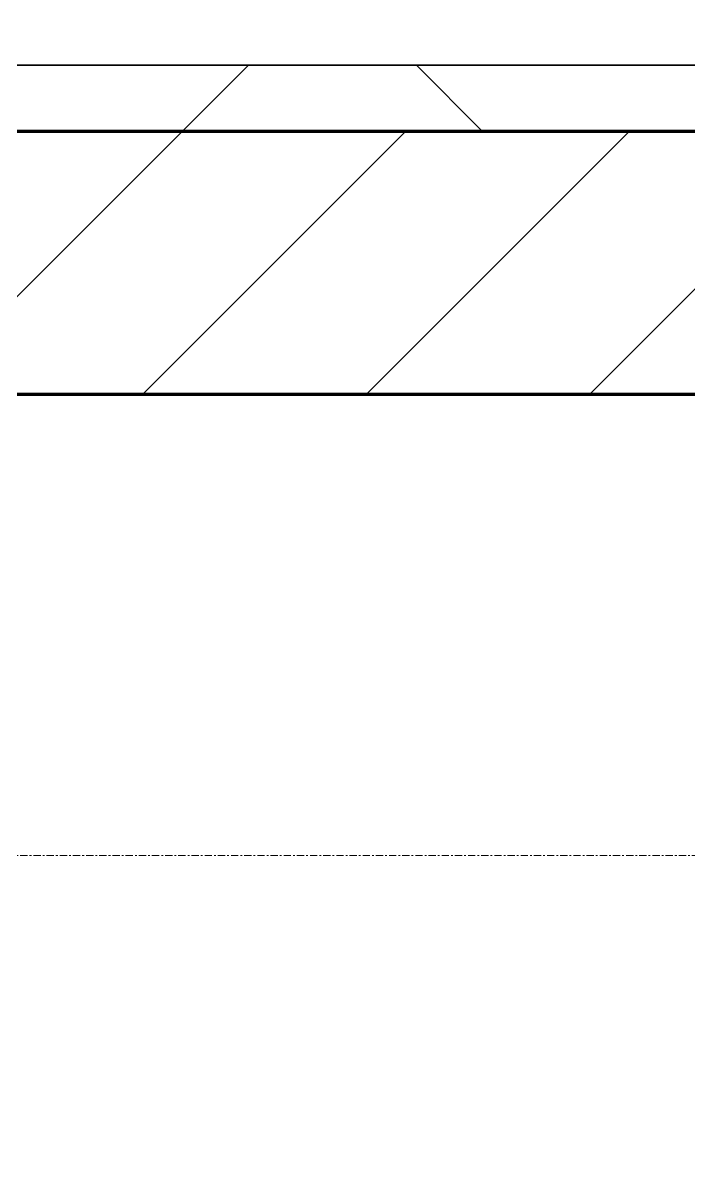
# Model space of a CAD drawing. Header units: millimetres. Extents: x -726012 to -647389, y -20772 to 18805.
# Drawn here: x -691785 to -691279, y 3336 to 4211 of the extents above; entities that cross this region are included whole.
import ezdxf
from ezdxf.xclip import XClip

# ---------------------------------------------------------------- set-up
doc = ezdxf.new("R2010")
doc.units = ezdxf.units.MM
doc.header["$XCLIPFRAME"] = 0
doc.linetypes.add('DPA_Grid _ Level 100', pattern=[10, 5.5, -1.6, 1.3, -1.6])
for name, color, linetype, lineweight in [('A-GLAZ-CURT', 2, 'Continuous', 9), ('A-WALL', 5, 'Continuous', 35), ('A-WALL-FNSH', 2, 'Continuous', 35), ('A-WALL-PATT', 1, 'Continuous', 35), ('S-GRID', 251, 'Continuous', 9)]:
    doc.layers.add(name, color=color, linetype=linetype, lineweight=lineweight)
doc.layers.add('A11_ALU.SOLID SHEET', color=2, linetype='Continuous')

# ---------------------------------------------------------------- blocks, each defined once
blk = doc.blocks.new('PPLS-PP19_Custom Tile Pattern - Custom Tile Pattern-V174-4233-01 ENLARGED MULTI-PURPOSE LEVEL - REFLECTED CEILING PLAN - SHEET 4')
at = {"layer": 'A-GLAZ-CURT'}
for p, q in [((-300, 0), (300, 0)), ((300, 0), (-300, 0)), ((195.99, 0), (213.31, 0)), ((213.31, 0), (195.99, 0)), ((230.06, 0), (300, 0)), ((-300, -50), (300, -50)), ((300, -50), (-300, -50))]:
    blk.add_line(p, q, dxfattribs=at)
for points, knots in [([(27.89, 0), (29.09, 0), (33.4, 0), (48.37, 0), (71.92, 0), (100.05, 0), (114.82, 0), (124.14, 0)], [-147.777612, -147.777612, -147.777612, -147.777612, -135.792042, -118.513713, -97.899267, -63.759246, -40.495809, -40.495809, -40.495809, -40.495809]), ([(136.44, 0), (121.66, 0), (86.93, 0), (51.16, 0), (31.18, 0)], [-106.750556, -106.750556, -106.750556, -106.750556, -59.610984, 0, 0, 0, 0]), ([(168.37, 0), (167.68, 0), (162.47, 0), (147.02, 0), (109.77, 0), (76.86, 0), (57.82, 0), (46.51, 0), (41.18, 0), (36.02, 0), (35.54, 0), (35.54, 0)], [-543.375029, -543.375029, -543.375029, -543.375029, -530.793311, -458.593899, -401.860199, -357.622665, -341.267687, -334.000314, -326.15566, -319.318397, -317.489778, -317.489778, -317.489778, -317.489778]), ([(114.39, 0), (114.2, 0), (112.08, 0), (105.42, 0), (92.38, 0), (85.59, 0), (74.4, 0), (63.52, 0), (57.96, 0), (55.83, 0)], [-8148.58938, -8148.58938, -8148.58938, -8148.58938, -8105.191388, -7723.759874, -7531.75727, -7135.649961, -6924.452779, -6738.82075, -6609.40342, -6609.40342, -6609.40342, -6609.40342]), ([(55.84, 0), (65.45, 0), (88.63, 0), (111.21, 0), (124.17, 0)], [-375.815744, -375.815744, -375.815744, -375.815744, -346.313304, -305.63997, -305.63997, -305.63997, -305.63997]), ([(56.29, 0), (57.66, 0), (68.56, 0), (95.91, 0), (116.07, 0), (123.84, 0), (124.22, 0)], [-292.458861, -292.458861, -292.458861, -292.458861, -287.17622, -249.500363, -194.761443, -191.852235, -191.852235, -191.852235, -191.852235]), ([(103.09, 0), (101.08, 0), (86.31, 0), (70.44, 0), (56.91, 0), (56.36, 0)], [-375.435014, -375.435014, -375.435014, -375.435014, -369.147452, -330.153101, -328.505637, -328.505637, -328.505637, -328.505637]), ([(94.4, 0), (94.4, 0), (94.64, 0), (99.11, 0), (108.97, 0), (120.79, 0), (139.94, 0), (163.31, 0), (183.41, 0), (191.14, 0), (192.31, 0)], [-2348.345796, -2348.345796, -2348.345796, -2348.345796, -2310.419338, -2233.599744, -2052.234781, -1843.028543, -1530.39897, -1095.004608, -529.74427, -397.682353, -397.682353, -397.682353, -397.682353]), ([(124.11, 0), (123.18, 0), (121.54, 0), (114.96, 0), (108.04, 0), (103.09, 0)], [-27.957927, -27.957927, -27.957927, -27.957927, -22.807238, -15.488593, 0, 0, 0, 0]), ([(124.05, 0), (122.91, 0), (118.24, 0), (114.23, 0), (111.98, 0), (105.66, 0), (105.23, 0), (105.23, 0)], [-9520.983381, -9520.983381, -9520.983381, -9520.983381, -9453.21225, -9220.200448, -9012.77275, -8966.157302, -8929.495943, -8929.495943, -8929.495943, -8929.495943]), ([(105.26, 0), (105.52, 0), (111.01, 0), (112.65, 0), (113.59, 0)], [-8920.561005, -8920.561005, -8920.561005, -8920.561005, -8814.835624, -8577.462505, -8577.462505, -8577.462505, -8577.462505]), ([(129.02, 0), (129.02, 0), (126.33, 0), (124.77, 0), (124.16, 0)], [-35.386604, -35.386604, -35.386604, -35.386604, -31.430235, -28.048593, -28.048593, -28.048593, -28.048593]), ([(157.9, 0), (156.77, 0), (151.67, 0), (143.29, 0), (134.04, 0), (127.63, 0), (124.9, 0), (124.16, 0)], [-10292.955006, -10292.955006, -10292.955006, -10292.955006, -10098.273015, -9847.788484, -9677.714971, -9567.007022, -9523.289616, -9523.289616, -9523.289616, -9523.289616]), ([(124.81, 0), (125.17, 0), (126.85, 0), (128.63, 0), (128.95, 0)], [-39.939895, -39.939895, -39.939895, -39.939895, -39.050993, -35.895543, -35.895543, -35.895543, -35.895543]), ([(124.99, 0), (129.26, 0), (133.78, 0), (138.28, 0), (138.53, 0)], [-304.787593, -304.787593, -304.787593, -304.787593, -291.370682, -290.5735, -290.5735, -290.5735, -290.5735]), ([(128.58, 0), (128.8, 0), (130.16, 0), (139.26, 0), (152.67, 0), (161.24, 0), (162.19, 0), (162.75, 0)], [-633.326174, -633.326174, -633.326174, -633.326174, -627.736123, -618.981161, -602.094757, -592.980799, -581.414464, -581.414464, -581.414464, -581.414464]), ([(137.1, 0), (136, 0), (133.64, 0), (129.87, 0), (129.11, 0)], [-670.405967, -670.405967, -670.405967, -670.405967, -651.020627, -640.742133, -640.742133, -640.742133, -640.742133]), ([(192.39, 0), (192.31, 0), (189.39, 0), (183.13, 0), (171, 0), (161.95, 0), (161.28, 0), (158.35, 0), (157.85, 0), (157.77, 0)], [-11579.574382, -11579.574382, -11579.574382, -11579.574382, -11565.880756, -11105.624034, -10839.086983, -10768.332124, -10666.779182, -10580.760289, -10550.278881, -10550.278881, -10550.278881, -10550.278881]), ([(300, 0), (286.53, 0), (254.22, 0), (207.11, 0), (177.41, 0), (159.34, 0), (158.33, 0), (158.3, 0)], [-285.253232, -285.253232, -285.253232, -285.253232, -244.693688, -187.987675, -143.776725, -129.632772, -123.352749, -123.352749, -123.352749, -123.352749]), ([(159.07, 0), (159.13, 0), (160.84, 0), (165.21, 0), (174.15, 0), (183.35, 0), (191.2, 0), (192.13, 0)], [-115.643202, -115.643202, -115.643202, -115.643202, -114.681583, -87.660824, -65.295536, -41.623857, -38.547734, -38.547734, -38.547734, -38.547734]), ([(162.75, 0), (165.4, 0), (170.91, 0), (172.61, 0), (172.61, 0)], [-111.264224, -111.264224, -111.264224, -111.264224, -56.742688, -19.085662, -19.085662, -19.085662, -19.085662]), ([(192.49, 0), (187.15, 0), (180.45, 0), (174.27, 0), (169.67, 0), (168.99, 0)], [-8528.864621, -8528.864621, -8528.864621, -8528.864621, -8253.978395, -8152.463617, -8069.855175, -8069.855175, -8069.855175, -8069.855175]), ([(215.22, 0), (214.62, 0), (210.55, 0), (203.98, 0), (187.54, 0), (175.3, 0), (169.49, 0)], [-203.825446, -203.825446, -203.825446, -203.825446, -198.527383, -184.406837, -162.427601, -142.916156, -142.916156, -142.916156, -142.916156]), ([(171.51, 0), (176.48, 0), (193.23, 0), (201.73, 0), (208.81, 0), (213.9, 0), (241.96, 0), (266.73, 0), (281.71, 0), (291.71, 0), (296.52, 0), (297.86, 0), (298.09, 0)], [-7971.819559, -7971.819559, -7971.819559, -7971.819559, -7784.112253, -7606.717214, -7289.299508, -7042.621073, -6582.165592, -6068.460911, -5766.029927, -5566.724884, -5280.360606, -5199.253518, -5199.253518, -5199.253518, -5199.253518]), ([(172.07, 0), (177.66, 0), (187.87, 0), (201.08, 0), (207.47, 0), (213.96, 0), (215.11, 0)], [-255.364076, -255.364076, -255.364076, -255.364076, -237.955587, -223.92608, -215.862851, -208.75215, -208.75215, -208.75215, -208.75215]), ([(192.49, 0), (196.66, 0), (209.7, 0), (219.42, 0), (230.06, 0)], [-38.157525, -38.157525, -38.157525, -38.157525, -24.459831, 0, 0, 0, 0]), ([(192.58, 0), (193.36, 0), (194.19, 0), (194.69, 0), (194.79, 0)], [-387.148622, -387.148622, -387.148622, -387.148622, -295.064701, -265.121568, -265.121568, -265.121568, -265.121568]), ([(247.1, 0), (246.76, 0), (245.04, 0), (238.34, 0), (226.56, 0), (221.1, 0), (206.3, 0), (196.39, 0), (192.81, 0)], [-9649.085549, -9649.085549, -9649.085549, -9649.085549, -9581.591397, -9406.094246, -9221.510254, -9016.44624, -8717.832359, -8534.334697, -8534.334697, -8534.334697, -8534.334697]), ([(300, 0), (288.22, 0), (262, 0), (230.43, 0), (219.94, 0), (219.02, 0)], [-12528.858583, -12528.858583, -12528.858583, -12528.858583, -11905.454923, -11162.864862, -10856.732305, -10856.732305, -10856.732305, -10856.732305]), ([(219.9, 0), (220.86, 0), (227.84, 0), (242.06, 0), (246.54, 0), (246.96, 0)], [-10670.940496, -10670.940496, -10670.940496, -10670.940496, -10511.382485, -9925.173265, -9834.877357, -9834.877357, -9834.877357, -9834.877357]), ([(284.76, 0), (284.76, 0), (285.09, 0), (287.47, 0), (293.59, 0), (297.76, 0), (300, 0)], [-4110.630118, -4110.630118, -4110.630118, -4110.630118, -4053.389046, -3959.664717, -3862.421465, -3746.95702, -3746.95702, -3746.95702, -3746.95702]), ([(297.38, 0), (295.84, 0), (291.62, 0), (285.38, 0), (284.87, 0)], [-4803.172655, -4803.172655, -4803.172655, -4803.172655, -4358.271401, -4143.037883, -4143.037883, -4143.037883, -4143.037883])]:
    blk.add_open_spline(points, degree=3, knots=knots, dxfattribs=at)
for points in [[(125.26, 0), (129.84, 0), (132.71, 0), (134.6, 0)], [(168.74, 0), (168.74, 0), (169.81, 0), (171.51, 0)], [(193.8, 0), (193.42, 0), (192.99, 0), (192.51, 0)], [(195.11, 0), (194.91, 0), (194.44, 0), (193.8, 0)]]:
    blk.add_open_spline(points, degree=3, dxfattribs=at)
blk = doc.blocks.new('PPLS-PP19_Custom Tile Pattern - Custom Tile Pattern-V175-4233-01 ENLARGED MULTI-PURPOSE LEVEL - REFLECTED CEILING PLAN - SHEET 4')
at = {"layer": 'A-GLAZ-CURT'}
for p, q in [((-300, 0), (300, 0)), ((300, 0), (-300, 0)), ((-293.07, 0), (-275.75, 0)), ((-275.75, 0), (-293.07, 0)), ((-222.32, 0), (-205, 0)), ((-205, 0), (-222.32, 0)), ((-300, -50), (300, -50)), ((300, -50), (-300, -50))]:
    blk.add_line(p, q, dxfattribs=at)
at = {"layer": 'A-GLAZ-CURT', "flags": 128}
for points in [[(-300, 0), (-291.56, 0), (-283.3, 0), (-275.2, 0), (-267.26, 0), (-259.45, 0), (-251.77, 0), (-244.2, 0), (-236.74, 0), (-229.36, 0), (-222.06, 0), (-214.83, 0), (-207.71, 0), (-200.76, 0), (-194.02, 0), (-187.54, 0), (-181.38, 0), (-175.58, 0), (-170.25, 0), (-165.64, 0), (-162.01, 0), (-159.53, 0), (-157.46, 0), (-154.52, 0), (-149.42, 0), (-141.84, 0), (-132.81, 0), (-126.08, 0)], [(-202.58, 0), (-209.04, 0), (-215.73, 0), (-222.63, 0), (-229.72, 0), (-236.97, 0), (-244.39, 0), (-251.96, 0), (-259.67, 0), (-267.51, 0), (-275.48, 0), (-283.55, 0), (-291.73, 0), (-300, 0)], [(-134.17, 0), (-140.03, 0), (-145.5, 0), (-150.63, 0), (-155.53, 0), (-160.27, 0), (-164.95, 0), (-169.65, 0), (-174.47, 0), (-179.49, 0), (-184.81, 0), (-190.44, 0), (-196.37, 0), (-202.5, 0)], [(-125.17, 0), (-128.55, 0), (-134.16, 0)]]:
    blk.add_lwpolyline(points, dxfattribs=at)
at = {"layer": 'A-GLAZ-CURT'}
for points, knots in [([(-300, 0), (-284.65, 0), (-236.57, 0), (-174.61, 0), (-129.95, 0), (-110.8, 0), (-99.5, 0), (-91.46, 0)], [-5323.127839, -5323.127839, -5323.127839, -5323.127839, -4502.809032, -2700.551212, -1002.059161, -460.363443, 0, 0, 0, 0]), ([(-203.34, 0), (-206.9, 0), (-231.18, 0), (-262.56, 0), (-294.48, 0), (-300, 0)], [-15377.048371, -15377.048371, -15377.048371, -15377.048371, -15131.813646, -13729.592194, -13439.944408, -13439.944408, -13439.944408, -13439.944408]), ([(-202.51, 0), (-203.53, 0), (-215.33, 0), (-232.01, 0), (-255.22, 0), (-262.59, 0), (-264.9, 0), (-265.4, 0)], [-1451.974767, -1451.974767, -1451.974767, -1451.974767, -1400.429864, -858.079193, -543.655514, -208.940337, 0, 0, 0, 0]), ([(-258.6, 0), (-257.91, 0), (-254.26, 0), (-241.25, 0), (-225.99, 0), (-213.1, 0), (-206.06, 0), (-202.73, 0), (-202.5, 0)], [-5722.54675, -5722.54675, -5722.54675, -5722.54675, -5657.471696, -5413.335975, -5017.494783, -4832.723979, -4666.091899, -4653.505412, -4653.505412, -4653.505412, -4653.505412]), ([(-134.15, 0), (-135.75, 0), (-138.18, 0), (-149.31, 0), (-162.01, 0), (-177.91, 0), (-199.46, 0), (-216.65, 0), (-231.26, 0), (-233.46, 0), (-234, 0)], [-2711.491524, -2711.491524, -2711.491524, -2711.491524, -2418.507304, -2308.929706, -2113.765672, -1763.376603, -1422.553702, -978.033455, -846.069444, -682.911962, -682.911962, -682.911962, -682.911962]), ([(-233.49, 0), (-233.44, 0), (-232.38, 0), (-230.74, 0), (-225.3, 0), (-223.63, 0)], [-455.274641, -455.274641, -455.274641, -455.274641, -440.605512, -119.536984, 0, 0, 0, 0]), ([(-223.63, 0), (-219.39, 0), (-212, 0), (-204.76, 0), (-202.92, 0)], [-5463.295695, -5463.295695, -5463.295695, -5463.295695, -5161.076232, -5058.607125, -5058.607125, -5058.607125, -5058.607125]), ([(-72.93, 0), (-75.51, 0), (-91.45, 0), (-131.46, 0), (-177.3, 0), (-202.5, 0)], [-19442.345229, -19442.345229, -19442.345229, -19442.345229, -18935.241197, -17136.203329, -15396.41813, -15396.41813, -15396.41813, -15396.41813]), ([(-202.5, 0), (-196.92, 0), (-186.45, 0), (-169.02, 0), (-152.12, 0), (-136.84, 0), (-127.33, 0), (-124.19, 0), (-123.43, 0), (-123.28, 0)], [-5050.785661, -5050.785661, -5050.785661, -5050.785661, -4739.070012, -4465.409639, -4149.119819, -3839.893365, -3647.167523, -3488.92562, -3439.852845, -3439.852845, -3439.852845, -3439.852845]), ([(-202.15, 0), (-196.66, 0), (-185.47, 0), (-171.77, 0), (-158.7, 0), (-157.22, 0)], [-4647.168838, -4647.168838, -4647.168838, -4647.168838, -4349.945572, -4000.813434, -3840.635403, -3840.635403, -3840.635403, -3840.635403]), ([(-137.88, 0), (-140.56, 0), (-147.66, 0), (-147.69, 0), (-158.72, 0), (-174.02, 0), (-184.75, 0), (-196.11, 0), (-201.97, 0)], [-3187.727384, -3187.727384, -3187.727384, -3187.727384, -2919.378265, -2477.344047, -2237.412286, -2029.680487, -1755.085331, -1461.041718, -1461.041718, -1461.041718, -1461.041718]), ([(-152.35, 0), (-151.03, 0), (-147.71, 0), (-143.57, 0), (-138.62, 0)], [-3494.978217, -3494.978217, -3494.978217, -3494.978217, -3371.022232, -3227.460399, -3227.460399, -3227.460399, -3227.460399]), ([(-134.15, 0), (-135.08, 0), (-139.84, 0), (-147.46, 0), (-150.03, 0), (-150.57, 0)], [-5561.662591, -5561.662591, -5561.662591, -5561.662591, -5508.838257, -5298.784692, -5196.16478, -5196.16478, -5196.16478, -5196.16478]), ([(-150.34, 0), (-150.07, 0), (-147.75, 0), (-142.6, 0), (-127.26, 0), (-107.3, 0), (-90.42, 0), (-75.26, 0), (-68.41, 0), (-65.12, 0), (-63.63, 0)], [-4948.728362, -4948.728362, -4948.728362, -4948.728362, -4883.323924, -4440.880425, -4054.690705, -3793.097032, -3402.597032, -3144.956779, -3050.982048, -2969.237017, -2969.237017, -2969.237017, -2969.237017]), ([(-65.85, 0), (-70.46, 0), (-83.95, 0), (-110.94, 0), (-130.52, 0), (-147.74, 0), (-149.07, 0)], [-7788.403577, -7788.403577, -7788.403577, -7788.403577, -7508.296369, -7004.680444, -6449.282163, -6277.220794, -6277.220794, -6277.220794, -6277.220794]), ([(-148.23, 0), (-146.94, 0), (-140.15, 0), (-137.64, 0), (-135.34, 0), (-134.77, 0)], [-6162.058746, -6162.058746, -6162.058746, -6162.058746, -6017.569127, -5560.701257, -5463.506987, -5463.506987, -5463.506987, -5463.506987]), ([(-86.16, 0), (-91.37, 0), (-104.13, 0), (-122.65, 0), (-139.03, 0), (-146.11, 0), (-146.95, 0)], [-1681.3698, -1681.3698, -1681.3698, -1681.3698, -1374.161226, -945.742622, -741.901385, -489.130243, -489.130243, -489.130243, -489.130243]), ([(-146.69, 0), (-146.59, 0), (-145.49, 0), (-140.59, 0), (-136.49, 0), (-134.93, 0)], [-420.34245, -420.34245, -420.34245, -420.34245, -406.956646, -290.263673, -210.171225, -210.171225, -210.171225, -210.171225]), ([(-134.34, 0), (-133.82, 0), (-132.06, 0), (-128.78, 0), (-126.5, 0)], [-5440.617031, -5440.617031, -5440.617031, -5440.617031, -5364.112219, -5231.017328, -5231.017328, -5231.017328, -5231.017328]), ([(-127.41, 0), (-131.63, 0), (-133.16, 0), (-134.09, 0), (-134.15, 0)], [-8540.990293, -8540.990293, -8540.990293, -8540.990293, -8266.114998, -8246.473386, -8246.473386, -8246.473386, -8246.473386]), ([(-134.15, 0), (-133.32, 0), (-130.31, 0), (-117.33, 0), (-92.04, 0), (-74.02, 0), (-62.74, 0), (-60.36, 0), (-59.97, 0)], [-7657.439573, -7657.439573, -7657.439573, -7657.439573, -7293.749979, -6839.55839, -6236.997189, -5713.340575, -5140.470607, -5006.787413, -5006.787413, -5006.787413, -5006.787413]), ([(-118.78, 0), (-121.86, 0), (-125.68, 0), (-131.55, 0), (-133.86, 0)], [-5938.474035, -5938.474035, -5938.474035, -5938.474035, -5700.061948, -5567.319408, -5567.319408, -5567.319408, -5567.319408]), ([(-120.13, 0), (-120.14, 0), (-120.24, 0), (-121.3, 0), (-129.25, 0), (-133.82, 0)], [-2933.992132, -2933.992132, -2933.992132, -2933.992132, -2920.575025, -2840.280255, -2731.647847, -2731.647847, -2731.647847, -2731.647847]), ([(-113.43, 0), (-113.44, 0), (-113.96, 0), (-119.73, 0), (-125.43, 0), (-127.03, 0), (-127.41, 0)], [-328.499627, -328.499627, -328.499627, -328.499627, -282.672656, -98.539552, -24.539552, 0, 0, 0, 0]), ([(-126.5, 0), (-122.44, 0), (-108.71, 0), (-88.51, 0), (-72.74, 0), (-66.59, 0)], [-5231.017328, -5231.017328, -5231.017328, -5231.017328, -4994.692869, -4542.524482, -4110.085044, -4110.085044, -4110.085044, -4110.085044]), ([(-125.15, 0), (-124.93, 0), (-121.96, 0), (-113.01, 0), (-98.9, 0), (-85.29, 0), (-72.04, 0), (-66.51, 0), (-65.71, 0)], [-3362.7396, -3362.7396, -3362.7396, -3362.7396, -3342.215224, -3074.362186, -2902.289527, -2605.247022, -2322.099534, -2259.966227, -2259.966227, -2259.966227, -2259.966227]), ([(-122.08, 0), (-122.01, 0), (-121.69, 0), (-121.2, 0), (-120.88, 0)], [-3136.336417, -3136.336417, -3136.336417, -3136.336417, -3110.304437, -3035.164275, -3035.164275, -3035.164275, -3035.164275]), ([(-65.83, 0), (-69.78, 0), (-82.95, 0), (-99.51, 0), (-114.02, 0), (-117.28, 0), (-118.78, 0)], [-971.348943, -971.348943, -971.348943, -971.348943, -740.068933, -229.489605, -116.330425, 0, 0, 0, 0]), ([(-117.74, 0), (-117.19, 0), (-114.78, 0), (-113.43, 0), (-113.43, 0)], [-821.249067, -821.249067, -821.249067, -821.249067, -394.672656, -330.879064, -330.879064, -330.879064, -330.879064]), ([(-36.62, 0), (-36.62, 0), (-40.35, 0), (-44.32, 0), (-58.97, 0), (-85.2, 0), (-107.61, 0), (-116.56, 0), (-117.56, 0)], [-4069.478503, -4069.478503, -4069.478503, -4069.478503, -3858.647035, -3538.256648, -2842.901703, -2193.204658, -1433.981041, -985.49888, -985.49888, -985.49888, -985.49888]), ([(-115.82, 0), (-114.96, 0), (-110.41, 0), (-96.78, 0), (-71.33, 0), (-42.53, 0), (-12.78, 0), (4.23, 0), (9.64, 0), (10.14, 0), (10.18, 0)], [-5724.064692, -5724.064692, -5724.064692, -5724.064692, -5430.283136, -5103.229623, -4799.173296, -4065.652676, -3589.737505, -3285.047089, -3066.359526, -3044.715262, -3044.715262, -3044.715262, -3044.715262]), ([(-65.84, 0), (-68.04, 0), (-78.32, 0), (-94, 0), (-112.01, 0), (-114.94, 0), (-115.63, 0)], [-1323.67973, -1323.67973, -1323.67973, -1323.67973, -1208.454564, -789.402658, -501.969187, -243.577221, -243.577221, -243.577221, -243.577221]), ([(-91.46, 0), (-90.09, 0), (-84.7, 0), (-77.43, 0), (-72.73, 0), (-72.64, 0), (-72.64, 0)], [-19832.387487, -19832.387487, -19832.387487, -19832.387487, -19753.885894, -19541.04734, -19478.625389, -19471.062469, -19471.062469, -19471.062469, -19471.062469]), ([(-65.77, 0), (-66.85, 0), (-73.83, 0), (-80.63, 0), (-86.16, 0)], [-2091.772158, -2091.772158, -2091.772158, -2091.772158, -2007.031671, -1681.3698, -1681.3698, -1681.3698, -1681.3698]), ([(-65.89, 0), (-66.28, 0), (-72.77, 0), (-77.83, 0), (-82.66, 0), (-83.28, 0), (-83.28, 0)], [-2029.172702, -2029.172702, -2029.172702, -2029.172702, -2006.592567, -1646.621388, -1424.436217, -1393.971743, -1393.971743, -1393.971743, -1393.971743]), ([(-83.28, 0), (-83.28, 0), (-82.91, 0), (-76.14, 0), (-62.97, 0), (-48.14, 0), (-36.49, 0), (-33.57, 0), (-29.94, 0), (-28.57, 0)], [-1393.4169, -1393.4169, -1393.4169, -1393.4169, -1353.722004, -1274.333717, -1073.56893, -651.549973, -296.515819, -83.513472, 0, 0, 0, 0]), ([(2.49, 0), (-2.11, 0), (-21.15, 0), (-47.42, 0), (-65.17, 0), (-66.23, 0), (-66.24, 0)], [-3988.713791, -3988.713791, -3988.713791, -3988.713791, -3745.412743, -2981.410125, -2542.574734, -2538.727175, -2538.727175, -2538.727175, -2538.727175]), ([(-26.75, 0), (-27.82, 0), (-36.18, 0), (-49.52, 0), (-61.16, 0), (-65.84, 0)], [-8718.362214, -8718.362214, -8718.362214, -8718.362214, -8532.293389, -8073.216054, -7788.605668, -7788.605668, -7788.605668, -7788.605668]), ([(-65.79, 0), (-64.63, 0), (-59.34, 0), (-54.4, 0), (-48.53, 0), (-30.79, 0), (-18.03, 0), (8.61, 0), (15.02, 0), (22.91, 0), (31, 0), (39.04, 0), (51.19, 0), (58.74, 0), (61.34, 0), (61.45, 0)], [-4091.124942, -4091.124942, -4091.124942, -4091.124942, -4008.285538, -3689.699207, -3546.54457, -3315.260113, -2864.387349, -2439.246196, -2084.094819, -1956.422387, -1818.904206, -1645.594513, -1443.202566, -1228.752106, -1120.932285, -1120.932285, -1120.932285, -1120.932285]), ([(-29.03, 0), (-33.97, 0), (-43.74, 0), (-55.8, 0), (-63.26, 0), (-65.46, 0)], [-2680.714891, -2680.714891, -2680.714891, -2680.714891, -2413.671296, -2161.752162, -2037.343317, -2037.343317, -2037.343317, -2037.343317]), ([(-65.06, 0), (-64.99, 0), (-62.57, 0), (-53.63, 0), (-34.42, 0), (-29.82, 0), (-29.19, 0)], [-2331.675955, -2331.675955, -2331.675955, -2331.675955, -2315.303971, -1809.437387, -963.711516, -666.19313, -666.19313, -666.19313, -666.19313]), ([(9.32, 0), (9.08, 0), (7.65, 0), (2.57, 0), (-12.23, 0), (-25.64, 0), (-40, 0), (-53.92, 0), (-62.49, 0), (-64.92, 0)], [-2922.926651, -2922.926651, -2922.926651, -2922.926651, -2882.788014, -2720.818881, -2518.50168, -2125.455881, -1792.521578, -1466.981642, -1339.674715, -1339.674715, -1339.674715, -1339.674715]), ([(-36.33, 0), (-36.43, 0), (-37.27, 0), (-45.02, 0), (-46.13, 0), (-56.72, 0), (-63.69, 0), (-64.88, 0)], [-1855.773136, -1855.773136, -1855.773136, -1855.773136, -1810.870157, -1672.078046, -1405.135169, -1060.00838, -989.745672, -989.745672, -989.745672, -989.745672]), ([(-63.63, 0), (-61.49, 0), (-57.39, 0), (-54.49, 0), (-45.2, 0), (-40.79, 0), (-40.46, 0), (-40.44, 0)], [-2969.237017, -2969.237017, -2969.237017, -2969.237017, -2851.217951, -2734.127174, -2474.780881, -2410.990208, -2350.645972, -2350.645972, -2350.645972, -2350.645972]), ([(-58.83, 0), (-58.37, 0), (-57.29, 0), (-54.23, 0), (-46.33, 0), (-42.62, 0), (-41.76, 0)], [-4859.52896, -4859.52896, -4859.52896, -4859.52896, -4680.891996, -4469.85053, -4321.566175, -4270.495146, -4270.495146, -4270.495146, -4270.495146]), ([(-51.83, 0), (-51.83, 0), (-51.78, 0), (-47.4, 0), (-46.01, 0), (-40.22, 0), (-36.78, 0)], [-632.814994, -632.814994, -632.814994, -632.814994, -627.965721, -508.377888, -260.442412, 0, 0, 0, 0]), ([(70.83, 0), (70.61, 0), (65.27, 0), (53.52, 0), (37, 0), (24.07, 0), (12.82, 0), (-2.9, 0), (-20.62, 0), (-32.81, 0), (-44.85, 0), (-51.43, 0), (-51.79, 0)], [-2963.765549, -2963.765549, -2963.765549, -2963.765549, -2950.589685, -2634.532728, -2313.748533, -2106.613311, -1925.670641, -1617.263037, -1290.787923, -1039.307308, -819.71621, -644.910881, -644.910881, -644.910881, -644.910881]), ([(-41.76, 0), (-39.9, 0), (-37.72, 0), (-36.92, 0), (-36.77, 0)], [-4270.495146, -4270.495146, -4270.495146, -4270.495146, -4161.040818, -4106.245333, -4106.245333, -4106.245333, -4106.245333]), ([(-36.78, 0), (-32.43, 0), (-19.22, 0), (8.83, 0), (43.36, 0), (70.92, 0), (82.12, 0), (83.66, 0)], [-6191.144455, -6191.144455, -6191.144455, -6191.144455, -5862.463379, -5340.621928, -4573.028122, -4094.177415, -3869.465285, -3869.465285, -3869.465285, -3869.465285]), ([(-36.29, 0), (-36.29, 0), (-34.66, 0), (-28.88, 0), (-26.95, 0), (-26.54, 0)], [-9150.272121, -9150.272121, -9150.272121, -9150.272121, -9057.163041, -8919.836787, -8834.607043, -8834.607043, -8834.607043, -8834.607043]), ([(2.49, 0), (-4.96, 0), (-16.83, 0), (-34.76, 0), (-36.04, 0)], [-9874.548821, -9874.548821, -9874.548821, -9874.548821, -9424.652049, -9182.880979, -9182.880979, -9182.880979, -9182.880979]), ([(-33.34, 0), (-33.34, 0), (-32.93, 0), (-31.16, 0), (-30.52, 0)], [-2415.024266, -2415.024266, -2415.024266, -2415.024266, -2357.633367, -2323.618664, -2323.618664, -2323.618664, -2323.618664]), ([(70.61, 0), (66.16, 0), (55.8, 0), (39.61, 0), (24.74, 0), (2.64, 0), (-17.84, 0), (-30.57, 0), (-31.82, 0), (-32, 0)], [-4647.237329, -4647.237329, -4647.237329, -4647.237329, -4326.416877, -4098.545751, -3766.694881, -3333.063701, -2994.501669, -2698.150104, -2614.070998, -2614.070998, -2614.070998, -2614.070998]), ([(-30.76, 0), (-30.73, 0), (-29.99, 0), (-23.47, 0), (-15.75, 0), (-15.19, 0)], [-54176.191683, -54176.191683, -54176.191683, -54176.191683, -54157.274271, -53749.15266, -53717.791567, -53717.791567, -53717.791567, -53717.791567]), ([(-30.52, 0), (-27.11, 0), (-18.23, 0), (-6, 0), (1.54, 0)], [-2323.618664, -2323.618664, -2323.618664, -2323.618664, -2142.497158, -1742.713998, -1742.713998, -1742.713998, -1742.713998]), ([(-13, 0), (-14.35, 0), (-17.68, 0), (-25.97, 0), (-29.52, 0), (-30.21, 0)], [-55207.591944, -55207.591944, -55207.591944, -55207.591944, -54789.006179, -54461.685999, -54290.791712, -54290.791712, -54290.791712, -54290.791712]), ([(8.33, 0), (8.19, 0), (7.18, 0), (0.32, 0), (-13.89, 0), (-24.92, 0), (-29.03, 0)], [-3574.286521, -3574.286521, -3574.286521, -3574.286521, -3526.962355, -3285.499107, -2903.012179, -2680.714891, -2680.714891, -2680.714891, -2680.714891]), ([(-28.98, 0), (-28.66, 0), (-27.39, 0), (-24.45, 0), (-22.56, 0)], [-166.548282, -166.548282, -166.548282, -166.548282, -102.06493, 0, 0, 0, 0]), ([(-28.57, 0), (-26.93, 0), (-20.29, 0), (-11.45, 0), (2.08, 0), (13.15, 0), (21.24, 0), (24.62, 0), (24.72, 0), (24.72, 0)], [-5361.429781, -5361.429781, -5361.429781, -5361.429781, -5261.36855, -5050.479954, -4785.90057, -4596.498881, -4445.288762, -4384.376941, -4376.041937, -4376.041937, -4376.041937, -4376.041937]), ([(-22.56, 0), (-20.27, 0), (-17.03, 0), (-11.36, 0), (-7.66, 0), (-6.6, 0), (-6.44, 0)], [-56468.192263, -56468.192263, -56468.192263, -56468.192263, -56344.022017, -56303.229861, -56166.290093, -56124.392176, -56124.392176, -56124.392176, -56124.392176]), ([(-6.54, 0), (-6.73, 0), (-7.2, 0), (-7.6, 0), (-7.79, 0)], [-56009.792147, -56009.792147, -56009.792147, -56009.792147, -55949.290093, -55895.192118, -55895.192118, -55895.192118, -55895.192118]), ([(-2.63, 0), (-2.47, 0), (-1.62, 0), (0.7, 0), (2.28, 0)], [-226.825321, -226.825321, -226.825321, -226.825321, -220.269177, -212.883447, -212.883447, -212.883447, -212.883447]), ([(1.8, 0), (1.37, 0), (-0.22, 0), (-1.67, 0), (-2.25, 0)], [-250.29001, -250.29001, -250.29001, -250.29001, -246.234814, -234.646884, -234.646884, -234.646884, -234.646884]), ([(103.09, 0), (101.08, 0), (86.31, 0), (63.34, 0), (35.84, 0), (13.74, 0), (6.09, 0), (2.46, 0)], [-375.435014, -375.435014, -375.435014, -375.435014, -369.147452, -330.153101, -307.516438, -285.83788, -252.34257, -252.34257, -252.34257, -252.34257]), ([(2.51, 0), (2.69, 0), (12.35, 0), (22.06, 0), (37.44, 0), (45.92, 0), (57.76, 0), (64.47, 0), (72.74, 0), (75.22, 0), (76.03, 0), (76.21, 0)], [-1725.479599, -1725.479599, -1725.479599, -1725.479599, -1716.209403, -1206.526904, -1089.329421, -901.315459, -753.071572, -495.328968, -421.953223, -334.951786, -290.452333, -290.452333, -290.452333, -290.452333]), ([(2.7, 0), (3.62, 0), (16.23, 0), (38.1, 0), (60.36, 0), (69.75, 0)], [-432.714428, -432.714428, -432.714428, -432.714428, -429.606584, -390.253598, -361.643964, -361.643964, -361.643964, -361.643964]), ([(30.82, 0), (29.27, 0), (20.14, 0), (10.84, 0), (2.86, 0), (2.81, 0)], [-10462.034656, -10462.034656, -10462.034656, -10462.034656, -10363.088938, -9884.23066, -9880.810509, -9880.810509, -9880.810509, -9880.810509])]:
    blk.add_open_spline(points, degree=3, knots=knots, dxfattribs=at)
for points in [[(-134.13, 0), (-130.38, 0), (-127.28, 0), (-125.15, 0)], [(-63.96, 0), (-64.03, 0), (-64.58, 0), (-65.4, 0)], [(-39.84, 0), (-39.08, 0), (-38.11, 0), (-37.36, 0)], [(-15.19, 0), (-13.29, 0), (-5.79, 0), (2.48, 0)]]:
    blk.add_open_spline(points, degree=3, dxfattribs=at)
blk = doc.blocks.new('*U885')
at = {"layer": 'A-GLAZ-CURT'}
for name, p in [('PPLS-PP19_Custom Tile Pattern - Custom Tile Pattern-V174-4233-01 ENLARGED MULTI-PURPOSE LEVEL - REFLECTED CEILING PLAN - SHEET 4', (-15600, 11720.41)), ('PPLS-PP19_Custom Tile Pattern - Custom Tile Pattern-V175-4233-01 ENLARGED MULTI-PURPOSE LEVEL - REFLECTED CEILING PLAN - SHEET 4', (-15000, 11720.41))]:
    blk.add_blockref(name, p, dxfattribs=at)
blk = doc.blocks.new('*U1287')
blk.add_lwpolyline([(21173.36, -580), (28210, -580), (28210, -6849.96), (45954.15, -6849.96), (45954.15, 600), (82995.06, 600), (83086.47, 650), (90052, 650), (90392, 990), (103159.16, 990), (103159.16, 4990), (21173.36, 4990), (21173.36, 3485.45), (21203.36, 3485.45), (21203.36, 925.54), (21173.36, 925.54), (21173.36, -580)])
blk = doc.blocks.new('*U1069')
at = {"layer": 'S-GRID', "linetype": 'DPA_Grid _ Level 100'}
blk.add_line((24470.65, 11120.41), (-48391.93, 11120.41), dxfattribs=at)

msp = doc.modelspace()

# ---------------------------------------------------------------- hatches: boundary and pattern name
at = {"layer": 'A-WALL-PATT', "lineweight": 9}
h = msp.add_hatch(dxfattribs=at)
h.set_pattern_fill('FP_3', color=256, style=0, pattern_type=2)
h.set_pattern_definition([(45, (0, 0), (-212.13203, 212.13203), []), (135, (0, 0), (-212.13203, -212.13203), [])])
h.paths.add_polyline_path([(-661708.03, 4129.02), (-661758.03, 4179.02), (-698678.22, 4179.02), (-698678.22, 4129.02), (-663127.46, 4129.02)])
h = msp.add_hatch(dxfattribs=at)
h.set_pattern_fill('FP_2', color=256, style=0, pattern_type=2)
h.set_pattern_definition([(45, (0, 0), (-84.852814, 84.852814), [])])
h.paths.add_polyline_path([(-661508.03, 3929.02), (-661708.03, 4129.02), (-698478.22, 4129.02), (-698478.22, 3929.02), (-661790.87, 3929.02)])

# ---------------------------------------------------------------- linework, layer by layer
at = {"layer": 'A-WALL', "color": 7, "lineweight": 70}
for p, q in [((-698478.22, 4129.02), (-661708.03, 4129.02)), ((-680392.37, 3929.02), (-698478.22, 3929.02))]:
    msp.add_line(p, q, dxfattribs=at)
at = {"layer": 'A-WALL-FNSH', "color": 250}
for p, q in [((-698678.22, 4179.02), (-661758.03, 4179.02)), ((-661708.03, 4129.02), (-698678.22, 4129.02))]:
    msp.add_line(p, q, dxfattribs=at)

# ---------------------------------------------------------------- block references
msp.add_blockref('*U885', (-676282.37, -7541.39))

# ---------------------------------------------------------------- next in the draw order: block references
at = {"layer": 'A11_ALU.SOLID SHEET'}
ref = msp.add_blockref('*U1287', (-744682.37, 3579.02), dxfattribs=at)
XClip(ref).set_block_clipping_path([(22516.8245944298, -23612.0000696909), (92487.8891097467, 7199.9972603897)])

# ---------------------------------------------------------------- next in the draw order: block references
msp.add_blockref('*U1069', (-676282.37, -7541.39))

doc.saveas('drawing.dxf')
